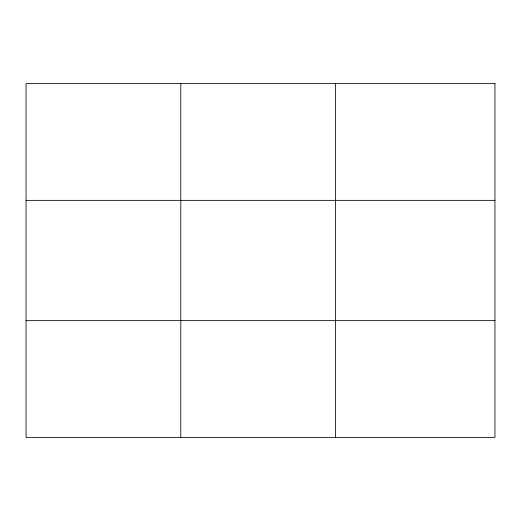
<?xml version="1.0" encoding="UTF-8"?>
<svg xmlns="http://www.w3.org/2000/svg" width="521" height="521" viewBox="0 0 521 521"><rect width="100%" height="100%" fill="white"/><g stroke="black" fill="none" stroke-linecap="round" stroke-linejoin="round"><path stroke-width="0.78" d="M180.787 437.373L180.787 83.627M335.524 437.373L335.524 83.627M26.05 200.364L494.95 200.364M26.05 320.636L494.95 320.636M494.95 83.627L494.95 437.373L26.05 437.373L26.05 83.627L494.95 83.627"/></g></svg>
